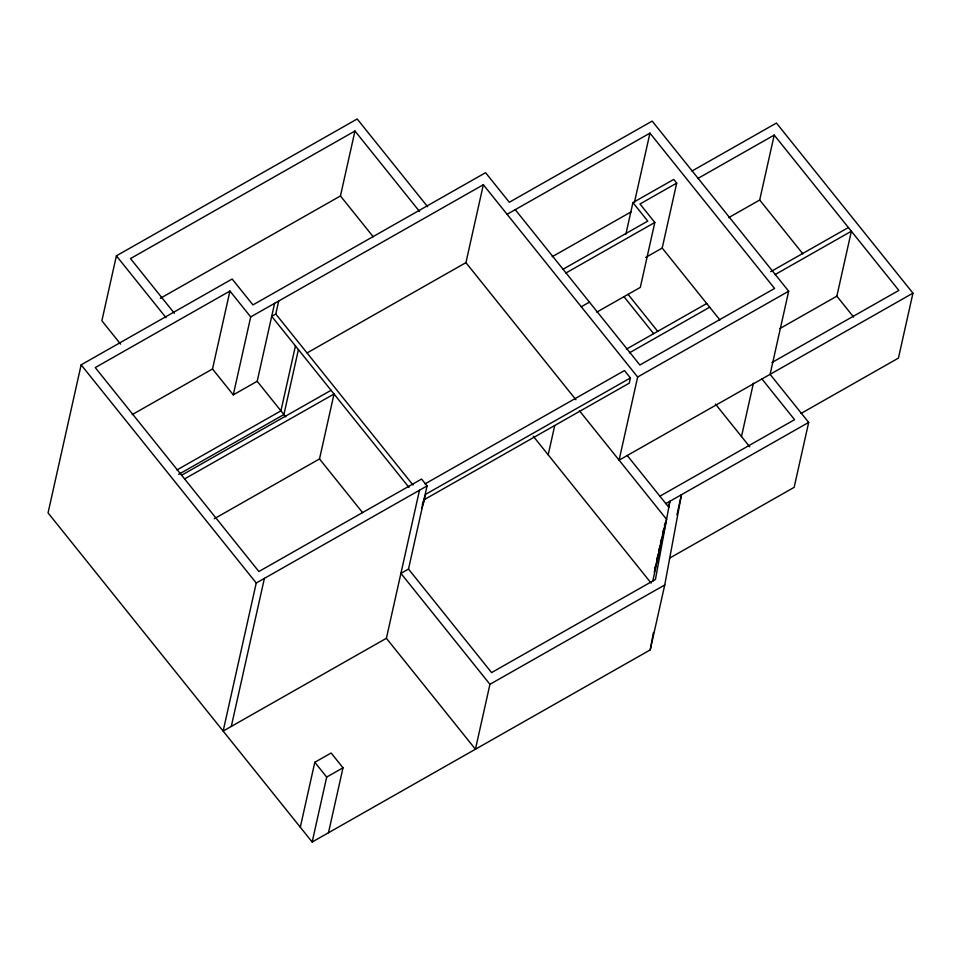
<?xml version="1.0" encoding="UTF-8"?>
<svg xmlns="http://www.w3.org/2000/svg" width="961" height="961" viewBox="0 0 961 961"><rect width="100%" height="100%" fill="white"/><g stroke="black" fill="none" stroke-linecap="round" stroke-linejoin="round"><path stroke-width="1.44" d="M654.946 568.612L655.39 566.209M669.529 558.173L794.158 487.347L808.682 422.408L770.097 374.334L788.681 291.219L652.171 121.098L509.318 202.278L485.581 172.692L252.935 304.901L232.154 279.014L81.144 364.832L48.05 512.886L312.169 842.016L650.225 649.9L653.468 632.434M650.225 649.9L664.748 584.973L681.457 494.711L676.94 514.904M427.585 206.699L357.192 118.984L116.389 255.83L101.878 320.77L120.618 344.122M212.513 368.976L229.931 291.051L250.701 316.926L233.283 394.863L212.513 368.976L132.222 414.599M233.283 394.863L257.188 381.277L274.606 303.352M408.954 487.371L271.711 316.337L275.783 314.019L278.69 301.033M295.447 345.924L280.936 410.852L176.932 469.953M298.415 349.612L283.903 414.551L178.602 474.386M160.343 298.306L340.446 195.96L354.969 131.02L419.537 211.48M229.931 291.051L95.247 367.582L258.881 571.507L421.567 479.058L427.068 485.93L256.239 583.015L223.144 731.069L386.394 638.296L419.489 490.242M231.301 726.432L264.395 578.378M214.219 518.772L319.508 458.938L334.032 393.998L184.536 478.95M300.3 827.217L314.812 762.277L331.137 753.004L343.005 767.803L328.494 832.731M312.169 842.016L326.68 777.077L343.005 767.803M307.172 352.879L465.929 262.653L483.347 184.728L637.66 377.024L619.088 460.151L912.95 293.153L776.44 123.044L692.028 171.01M386.394 638.296L475.431 749.244L489.942 684.304L400.917 573.357L408.497 569.056L427.068 485.93M422.287 504.573L425.759 494.254L630.416 377.949L624.482 370.562L425.038 483.888M548.19 454.829L554.713 425.603M625.839 234.352L632.927 202.603L673.745 179.407L676.712 183.107L662.201 248.046L645.732 257.404M634.452 202.399L649.936 133.135L774.578 288.456L639.894 365L515.252 209.678M676.712 183.107L639.978 203.984L654.813 222.471L640.302 287.411L596.769 312.145M630.416 377.949L629.251 383.151L424.594 499.444M656.687 560.431L657.973 554.665M658.621 551.77L659.907 546.004M660.555 543.121L661.841 537.343M662.489 534.46L663.775 528.682M664.423 525.799L665.072 522.916M668.616 507.036L669.913 501.27L655.426 579.495L491.588 672.592L408.497 569.056M654.285 572.227L664.279 527.493M652.699 581.369L666.562 519.324L579.387 410.683M728.618 217.679L759.695 200.02L774.218 135.081L898.847 290.402L771.935 362.525M741.484 436.51L753.424 383.127M779.876 328.554L836.851 296.168L851.374 231.229L774.962 274.654M912.95 293.153L898.439 358.093L801.042 413.446M421.615 508.357L425.05 498.447M354.969 131.02L130.492 258.581L174.361 313.262M250.701 316.926L483.347 184.728M507.084 214.315L649.936 133.135M552.227 256.695L631.221 211.804M697.806 178.506L774.218 135.081M181.569 475.251L331.065 390.298M562.99 269.272L647.774 221.09L632.927 202.603M565.885 273.008L654.813 222.471M581.285 306.763L589.441 302.126M626.44 349.131L706.707 303.52M770.698 271.687L848.407 227.529M629.383 352.843L709.674 307.208M637.66 377.024L788.681 291.219M659.895 496.188L794.579 419.657L761.941 378.97M665.829 503.588L808.682 422.408M489.942 684.304L664.748 584.973M759.695 200.02L802.891 253.848M836.851 296.168L853.608 317.058M662.201 248.046L719.921 319.977M628.062 294.366L657.732 331.341M715.416 404.028L749.748 446.817M623.977 296.685L653.648 333.671M627.245 455.514L668.796 507.288M465.929 262.653L575.915 399.716M340.446 195.96L373.204 236.766M533.259 436.234L651.114 583.087M275.783 314.019L413.062 485.065M257.188 381.277L285.765 416.882M319.508 458.938L362.597 512.621M116.389 255.83L166.061 317.719M81.144 364.832L256.239 583.015M314.812 762.277L326.68 777.077"/></g></svg>
